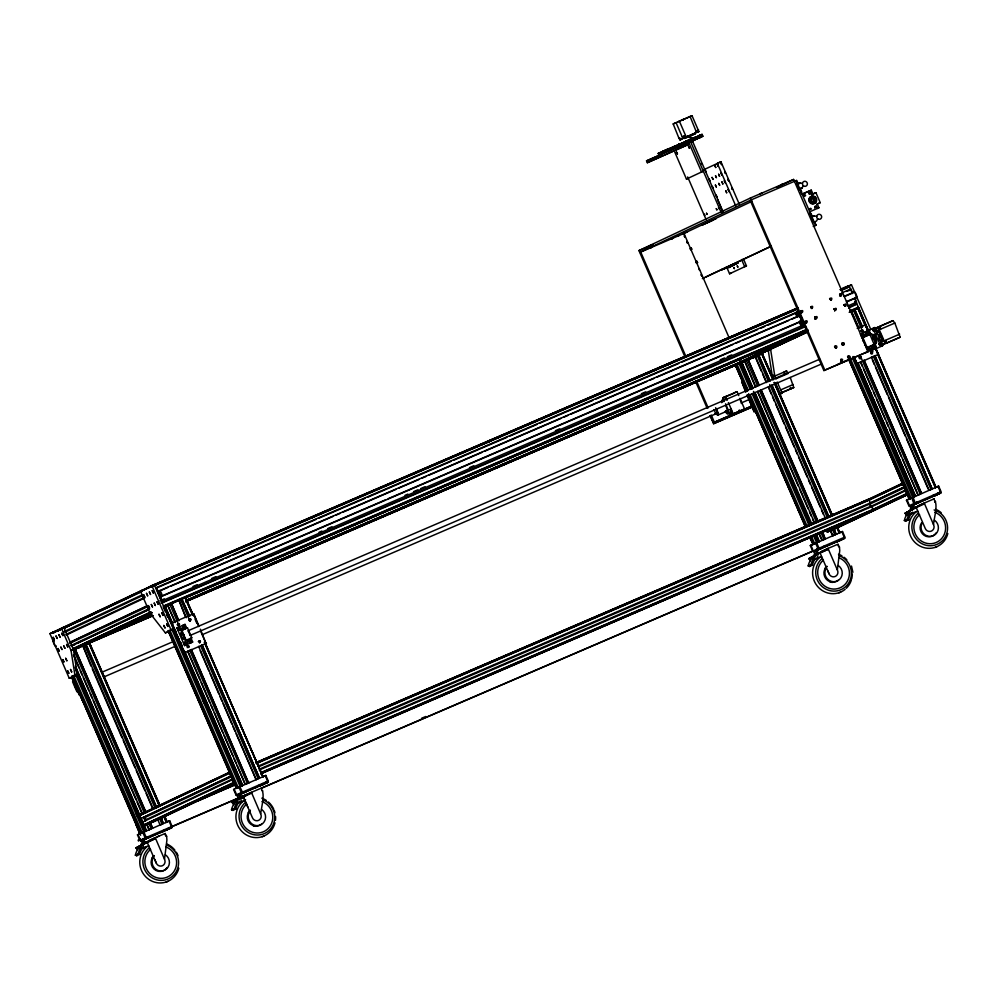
<?xml version="1.0" encoding="UTF-8"?>
<svg xmlns="http://www.w3.org/2000/svg" width="999" height="999" viewBox="0 0 999 999"><rect width="100%" height="100%" fill="white"/><g stroke="black" fill="none" stroke-linecap="round" stroke-linejoin="round"><path stroke-width="1.5" d="M161.463 601.036L160.464 594.967L156.131 587.649L161.463 601.036L803.621 324.925M799.05 312.587L804.32 325.012L801.398 325.936L799.425 322.24L799.899 322.927A5.532 1.436 66.7 0 0 801.735 322.053A5.532 1.436 66.7 0 0 798.638 314.885A5.532 1.436 66.7 0 0 796.79 315.746L797.564 316.895A5.12 1.336 66.7 0 1 798.476 314.398A5.12 1.336 66.7 0 1 801.685 320.604M54.196 631.755L54.458 632.542M153.234 585.052L154.196 585.726M199.076 800.374L198.888 799.712M848.126 286.276L848.538 287.213M867.419 500.886L867.02 499.95L866.308 500.986M871.852 511.113L871.652 510.464M142.857 813.735L139.573 814.585L139.061 815.933L229.52 773.263L230.032 771.915M148.801 587.974L149.388 586.888M662.075 367.17L662.674 366.208L645.978 374.088M744.767 360.714L755.781 387.038M755.569 356.069L808.241 331.606M161.938 602.984L805.581 326.598M856.83 304.208L848.563 308.117M761.65 353.983L762.424 353.284L186.463 601.098M843.606 288.399L843.668 289.223M869.692 334.066L858.366 307.205L849.774 310.901M871.877 506.605L873.551 510.289L260.614 773.925M231.668 775.724L230.769 776.111L229.52 773.263M233.529 782.529L143.069 825.199L144.018 825.836L234.865 783.091C233.004 783.778 231.044 778.471 233.242 779.345M690.908 249.875L690.234 248.476L690.384 249.325M780.256 393.094L793.768 387.525L790.284 377.522M881.355 345.204L885.239 343.119L878.271 327.46L879.033 328.796M879.12 335.527L878.945 336.026M882.379 344.18L883.041 344.205M885.139 342.732L884.24 341.271L885.189 342.969M884.939 342.969L884.327 341.608M725.049 268.556L721.328 269.842L732.567 265.284M730.644 266.721L730.644 266.721C729.957 268.281 726.76 266.608 728.458 267.67L738.273 262.687L726.073 268.069M731.655 266.159L731.218 265.459L731.655 266.159L735.064 264.198L721.74 269.668M729.357 266.084L728.746 266.346L735.439 263.461M863.423 335.602L863.211 334.578M874.799 329.171L875.811 330.607M878.333 327.884L879.083 328.659M164.51 859.202L166.92 839.947L166.621 836.3L165.397 834.227L165.509 835.863M260.664 813.848C261.526 806.692 265.135 794.18 261.576 789.46M837.337 569.917L839.747 550.674L839.447 547.027L838.261 544.979L838.286 546.066M933.491 524.562C934.165 517.669 938.161 504.507 934.402 500.174M739.934 398.289L744.542 408.941L730.306 415.01M721.815 164.773L720.903 162.762L721.29 164.36M804.232 196.366C803.621 192.083 807.604 197.203 804.17 195.654M762.274 353.671L773.563 379.408L762.212 353.708L186.426 600.811M177.31 624.637C179.52 621.503 179.595 628.096 177.322 624.912M145.367 817.756L145.754 819.192M155.569 584.977L155.594 584.228L58.454 629.994L58.417 630.906M762.15 353.296L761.613 353.858M796.977 316.571L795.466 313.112L798.213 310.926L803.758 324.812M798.213 310.926L795.466 313.112M797.389 312.2L797.489 311.276M183.691 626.823C183.479 631.643 181.106 624.013 184.291 628.146M82.318 645.791C81.244 646.977 86.389 644.143 82.168 646.066M85.102 643.781L86.176 644.367L156.206 806.193M166.246 579.87L150.362 586.987M140.822 845.241L141.758 842.756L144.63 841.395L146.016 841.982L144.093 842.881M142.595 845.703A15.822 15.272 64.7 0 1 143.219 845.129L144.63 841.395M241.234 799.1L242.17 796.615L240.784 796.041L237.912 797.389L236.513 801.123A15.822 15.272 64.7 0 0 231.518 809.839L232.904 810.414L235.776 809.053A15.996 15.447 64.7 0 1 239.56 801.523M239.385 799.774L240.784 796.041M705.781 223.376L701.985 225.15L712.699 220.354M706.618 222.977L709.927 221.591M798.626 188.736L798.039 185.402M812.899 221.716L813.298 220.667L811.275 217.957M815.671 558.241A15.996 15.447 64.7 0 0 812.437 565.134L809.565 566.495L808.191 565.921A15.822 15.272 64.7 0 1 813.174 557.205L814.585 553.471L817.457 552.122L818.843 552.697L817.906 555.182M816.046 555.856L817.457 552.122M914.997 507.342L913.61 506.755L910.738 508.116L909.34 511.85A15.822 15.272 64.7 0 0 904.345 520.554L905.731 521.128L908.603 519.78A15.996 15.447 64.7 0 1 912.387 512.25M912.212 510.489L913.61 506.755M849.162 358.142C851.672 357.979 849.15 354.358 848.151 356.68C848.488 359.89 850.474 355.906 847.714 356.493M863.323 334.328L863.223 335.577L864.659 335.864M870.653 348.663L869.667 348.951L869.617 347.902M198.302 641.52L200.025 641.246L199.675 642.844M839.872 363.336L836.962 364.885M799.425 322.352L800.624 324.413M187.312 642.956L187.275 641.67M809.24 194.368C809.365 189.535 812.349 195.904 808.628 192.969M833.641 309.403L835.226 309.19L834.652 310.714M845.316 306.231L845.191 304.658L843.656 304.745M850.773 289.997L846.428 291.396M835.938 348.226L835.888 346.653L834.565 346.491M799.3 188.998L802.11 187.675L803.446 185.826M817.719 218.806L816.533 221.029L814.635 221.84L816.046 225.1L813.236 226.423M795.504 313.286L798.326 311.438M322.964 512.287L322.802 512.924M668.93 363.524L668.768 364.16M853.096 518.831L826.648 531.306L827.984 531.868L830.768 529.92M830.881 300.299L830.893 298.726L829.582 298.501M52.547 632.529L61.089 629.195M193.506 789.547L203.172 785.376M200.724 799.6L200.662 798.775M686.8 241.483L687.811 243.269M811.725 217.707L810.926 215.659L811.275 217.307M880.294 327.684C881.518 331.843 879.545 324.613 879.357 327.322M879.595 327.16L880.269 328.596L879.62 327.56M882.966 344.717L900.136 337.212L894.842 323.052L880.881 329.046M886.525 343.044L885.701 340.172L899.649 334.166M873.313 337.075L874.325 337.987M141.134 818.705L140.31 818.78L230.769 776.111M863.161 334.765L863.498 334.128M875.736 330.981L875.449 329.583M830.656 300.249L830.781 298.913L829.682 298.614M843.68 304.92L844.979 304.745L845.029 306.256M848.675 358.129L848.788 357.018L847.689 356.868M833.69 309.078L835.414 309.078L834.727 310.864M870.591 352.26C873.064 349.725 873.426 355.457 870.953 353.059C871.39 349.575 873.663 355.407 870.604 353.521M804.645 321.528L806.368 321.628L806.131 323.177M840.671 296.141L841.071 294.867L839.672 294.168M841.695 343.531L843.231 343.456L843.131 345.204M870.791 349.151L869.167 348.963L869.717 347.415M65.185 626.86L65.385 627.809M744.555 361.188L755.494 387.2M144.018 825.836L147.165 824.562L146.915 823.651M830.681 530.706L908.004 494.38M731.768 188.037L732.654 189.261M863.273 334.64C865.521 333.978 863.448 337.662 862.187 336.026C860.676 333.241 865.646 334.977 863.361 335.701M864.622 335.427L863.536 334.865L864.672 334.49M87.525 643.856L150.175 613.848M809.627 210.339C809.802 205.682 813.198 210.777 809.777 208.828M814.734 208.142C815.059 203.346 818.268 208.866 814.684 206.531M489.473 440.671L488.961 442.02M804.757 321.553L806.068 321.728L805.731 323.189M814.684 317.282L816.195 317.907L814.734 318.793M834.602 346.84L835.701 346.978L835.414 348.201M150.087 822.751L153.371 821.915L153.871 820.554M833.753 528.995L836.95 528.009L837.537 526.923M814.747 317.095C816.92 315.821 816.92 320.217 814.759 318.856M137.487 850.012L136.064 847.901L143.806 843.68M149.163 840.758L145.155 842.944L149.026 840.833M136.064 847.901L155.207 837.711L165.372 833.391M233.654 804.657L232.23 802.547L238.674 799.025M251.611 793.169L241.396 797.702L246.666 794.667M232.23 802.547L251.373 792.344L261.526 788.036M810.314 560.739L808.89 558.628L814.06 555.806M819.317 552.934L823.326 550.749M820.004 552.809L829.133 573.963A4.708 4.545 64.8 0 0 835.214 576.473A4.708 4.545 64.8 0 0 837.524 570.354L828.034 548.426L809.003 558.716L814.16 555.919M914.447 512.749L906.443 515.397L905.057 513.261L910.214 510.452M918.143 506.118L914.135 508.304L918.006 506.206M905.057 513.261L924.2 503.071L934.352 498.751L933.291 499.25M241.296 797.589L246.478 794.779M819.267 552.971L823.139 550.849M205.095 643.568L262.937 776.71L204.246 642.245M143.918 843.805L136.176 847.989L155.457 838.523L146.616 842.469M238.786 799.15L232.33 802.634L243.369 796.902L241.171 797.926M820.067 552.959L808.89 558.628M910.314 510.564L905.156 513.349L916.233 507.604M187.263 645.941L188.848 646.99L187.213 647.577M681.643 120.267L682.379 119.967M689.772 116.708L692.045 115.734L698.289 130.17L696.965 130.719M679.083 138.561L679.869 138.237L679.083 138.561L673.189 123.963L676.048 122.615L682.292 137.05L685.614 135.589L679.37 121.154L690.109 116.533L696.016 131.144L698.289 130.17M682.292 137.05L685.614 135.589M685.264 135.764L684.327 136.151M695.966 131.156L698.638 130.007M681.031 139.385C678.396 140.547 683.803 138.199 681.206 139.323M685.064 137.512L679.695 139.972L680.806 139.51M684.278 138.486L684.839 138.287M688.773 136.551L689.435 136.264M694.904 133.429L691.358 134.977M699.25 131.418L696.915 132.293M695.716 137.263L696.565 136.888L685.701 141.421M163.861 816.483C166.508 824.537 168.769 823.613 164.56 816.195M260.165 785.651L243.856 792.644M809.877 537.262L812.974 544.43L817.744 542.195L817.132 542.482M837.387 526.91L839.497 532.792M877.684 354.395L935.326 487.574L936.026 487.275L874.6 345.529M148.439 837.736L164.298 830.906M149.251 840.359L155.257 837.686L164.66 859.652A4.708 4.545 64.8 0 1 162.387 865.746A4.708 4.545 64.8 0 1 156.344 863.223L154.957 860.014L156.344 863.223M245.679 794.867L251.411 792.332L260.814 814.285A4.708 4.545 64.8 0 1 258.554 820.391A4.708 4.545 64.8 0 1 252.497 817.856L243.294 796.752L241.109 797.789M821.265 548.463L836.837 541.733M822.077 551.086L828.034 548.426M838.198 544.118L828.021 548.439M918.231 505.719L924.237 503.046L933.678 524.987A4.708 4.545 64.8 0 1 931.38 531.106A4.708 4.545 64.8 0 1 925.324 528.583L916.17 507.455M78.971 647.639L80.395 647.015M683.566 138.162L684.565 137.725M685.264 137.425L694.068 133.666M694.767 137.55L696.803 136.676L695.791 137.1M698.688 135.714L699.999 135.277M671.116 238.961L673.164 238.074M267.907 781.168L267.245 781.443M698.963 135.589L699.275 135.577M679.37 121.154L677.359 122.053M692.045 115.734L673.189 123.963M662.474 153.634L659.003 155.282L658.191 153.421L702.072 134.353L702.884 136.226L698.239 138.411L697.439 136.551L702.072 134.353M674.35 151.111L686.45 179.058L703.321 171.179L701.523 171.953L689.422 143.993L647.34 162.725L646.528 160.864L692.22 140.584L684.939 143.943M647.34 162.725L689.422 143.993M703.458 169.88L720.928 161.776L739.372 204.383M684.939 356.868L638.948 250.587L750.361 198.039L793.618 179.445L868.081 351.511L865.534 352.784M776.698 187.425L793.618 179.445M639.747 252.46L751.173 199.9L796.69 180.369L798.101 183.629L799.999 182.817L802.434 183.479A2.56 2.473 64.7 0 0 805.918 186.151A2.56 2.473 64.7 0 0 806.355 181.781A2.56 2.473 64.7 0 0 802.434 183.479M683.004 233.866L752.122 201.261M797.202 184.141L799.999 182.817M797.352 184.49L800.162 183.179M799.462 189.36L802.11 187.675M818.73 203.371L820.241 202.66L815.921 192.682L812.936 193.968L811.288 190.16L801.885 194.256M815.921 192.682L812.424 194.256M817.257 203.946L818.905 207.767L817.407 208.466L816.295 205.931M811.475 217.12L814.272 215.796L816.707 216.458A2.56 2.473 64.7 0 0 820.191 219.143A2.56 2.473 64.7 0 0 820.629 214.773A2.56 2.473 64.7 0 0 816.707 216.458M771.203 246.191L702.359 278.584L704.158 277.809M771.216 246.241L705.356 277.247M727.934 267.445L737.2 263.199M726.485 266.658L729.57 273.776L746.453 265.896L743.368 258.778M71.603 677.247L69.256 678.259L49.95 633.653L154.208 584.577L173.514 629.183L165.422 632.891L150.05 613.299L140.397 590.983L142.745 589.972M58.392 630.119L148.851 587.449M59.728 629.857L147.402 588.361M63.911 628.021L141.846 591.258M152.71 586.188L169.53 578.309L170.354 578.708M63.986 628.284L141.92 591.52M157.143 584.228L161.314 582.255M164.098 580.943L169.93 578.384M164.485 581.068L170.155 578.521M63.799 631.73L142.67 594.605M64.972 632.18L142.907 595.416M301.398 522.202L319.905 513.998M310.439 518.194L326.186 511.063M310.577 518.294L326.311 511.088M322.265 513.099L326.561 511.188M65.959 634.452L143.893 597.689M66.321 635.014L144.718 598.001M471.153 449.338L492.17 439.51L492.794 439.985M477.859 446.353L494.343 438.636M480.344 445.354L499.537 437.038M485.164 443.331L493.518 439.398M70.03 642.257L147.964 605.494M70.255 642.307L147.515 605.781M69.818 643.356L147.752 606.605M70.804 645.629L148.726 608.866M649.737 372.44L665.746 365.122M652.235 371.391L672.015 362.275M663.798 366.233L672.277 362.312M71.628 645.941L149.563 609.178M664.06 366.296L672.402 362.362M72.552 645.541L75.337 644.23M78.122 642.919L147.702 610.089M667.07 365.122L669.854 363.811M72.84 648.726L150.762 611.975M72.977 648.963L150.911 612.2M73.064 649.063L150.999 612.3M71.778 649.812L149.825 613.124M72.003 649.949L151.586 612.599M72.777 649.949L151.848 612.599M74.088 649.437L152.023 612.687M78.047 648.051L79.445 647.414M151.698 613.286L82.018 646.341M179.283 600.549L181.156 599.562M85.589 644.717L85.04 645.017L151.311 613.648M184.99 597.902L185.739 597.552L185.027 597.839L192.47 615.034M841.458 289.41L851.46 284.79L870.766 329.395L868.406 330.407L854.482 298.239M842.544 288.998L851.46 284.79M850.536 289.111L853.059 292.844L845.891 295.929M855.231 297.877L856.243 302.322M800.923 325.699L804.32 325.012M171.553 623.164L184.39 652.797L171.553 623.164L193.656 613.648L199.151 626.361M193.656 613.648L198.676 626.585M743.481 357.03L739.31 359.003L740.646 362.025L741.857 362.35M69.256 678.259L77.335 674.55L73.414 649.537L63.761 627.235L61.414 628.246L71.054 650.549L74.987 675.561L77.335 674.55M740.509 361.788L807.317 330.282M79.333 695.204L77.685 691.395L76.898 691.758L72.577 681.78L73.364 681.418L71.716 677.597L74.163 676.448M192.657 641.995L184.528 645.591L176.91 627.984L179.358 626.823L181.019 630.644L187.475 627.822L191.796 637.799L191.009 638.174L192.657 641.995L190.21 643.144L189.036 640.434M740.646 362.025L807.454 330.519M186.688 628.196L185.04 624.387L182.58 625.536L183.754 628.246M740.746 362.125L807.642 330.706M740.958 362.287L807.879 330.844M741.208 362.4L808.266 330.919M736.787 364.822L735.514 365.422L745.878 388.136M736.925 364.772L739.66 363.474M739.997 363.336L741.932 362.425L753.084 388.199M741.595 362.425L807.254 331.506M807.954 331.431L748.114 359.665L747.489 359.19M754.957 356.993L752.609 358.029M757.242 355.906L758.416 355.444L757.729 355.831M807.941 331.868L758.416 354.832M857.679 308.679L858.553 308.266L849.974 311.513M181.019 630.644L187.475 627.822M184.528 645.591L186.988 644.43L185.327 640.621L186.126 640.247L181.806 630.269M865.321 324.887L870.079 334.54M734.115 393.007L737.05 391.633L738.785 395.629M82.605 700.823L71.741 677.047M867.457 330.981L860.364 334.028L862.012 337.837L869.105 334.79L867.457 330.981L864.997 332.13L866.17 334.84M867.819 330.781L874.837 327.547L882.654 345.629L875.636 348.863M200.374 629.183L206.006 643.518L200.512 630.819M874.45 328.758L878.109 327.085L879.195 329.458L878.683 329.083M879.37 326.498L892.969 320.667L894.842 323.052M892.969 320.667L876.16 328.009L876.747 329.37M787.712 373.239L786.613 370.979L783.753 372.315L784.34 373.676M862.012 337.837L871.515 333.728L875.836 343.706L873.276 344.905M868.955 334.927L871.515 333.728M867.981 351.636L866.333 347.814L867.12 347.44L862.799 337.462M751.885 405.981L713.411 422.664L710.314 415.522M750.212 200.349L823.875 370.567L868.081 351.511M848.163 360.065L851.098 358.691L841.245 362.749M710.077 415.646L713.573 423.713L752.284 406.905M873.413 344.767L875.074 348.589L872.626 349.737L870.866 345.679M779.432 394.393L782.042 393.156L777.222 382.03M779.744 393.668L793.768 387.525M853.483 356.743L856.543 363.811L853.958 356.518M874.362 344.418L878.158 354.52L874.487 346.054M139.161 814.909L229.945 772.065M138.998 815.271L229.545 772.352M138.973 815.396L229.895 772.614M138.986 815.671L229.433 772.864M229.558 776.772L143.282 817.469L145.554 820.966M144.231 817.856L231.905 776.51M135.964 824.5L139.922 834.315M145.205 820.129L232.879 778.783M232.317 779.744L141.858 822.414L142.782 822.015M143.207 825.436L233.666 782.766M143.294 825.536L233.853 782.954M143.519 825.698L233.966 783.029M143.631 825.761L234.353 783.166M147.103 824.6L234.565 783.391M153.371 821.915L234.303 783.703M138.686 835.988L140.497 840.171L139.872 840.434L137.462 834.852L169.68 820.778L172.103 826.36L171.466 826.623L169.056 821.041M236.663 794.817L236.039 795.079L233.616 789.497L265.846 775.424L268.256 781.006L265.622 782.242M140.996 833.303L140.147 833.703L142.32 832.704M144.268 831.742L137.462 834.852M144.505 831.643L146.578 830.706L141.608 819.255M238.286 787.449L236.276 788.361L168.144 630.819M241.333 786.001L236.526 788.211L168.232 630.781M185.102 652.172L242.732 785.351L240.16 786.538L171.728 629.12M165.722 822.652L169.68 820.778M263.199 776.673L265.846 775.424M140.522 839.035L138.124 840.159L138.536 841.096M139.872 840.434L146.229 837.474L75.562 674.475M236.039 795.079L242.382 792.12L239.847 786.638M164.273 829.907L164.91 829.645M168.719 827.846L168.481 827.946M870.279 502.909L868.955 499.363L868.056 500.024M849.587 508.204L902.472 483.266M858.641 504.208L903.171 483.204M858.928 504.283L903.271 483.429M865.696 501.286L903.271 483.566M868.568 500.374L903.358 483.966M147.14 842.107L154.92 860.027M143.219 845.129L140.347 846.478A15.822 15.272 64.7 0 0 135.365 855.194L136.738 855.768L139.61 854.42A15.996 15.447 64.7 0 1 143.394 846.89M869.317 503.459L904.57 486.75M870.004 503.221L904.794 486.813M904.345 487.862L869.555 504.27L870.429 505.993M145.429 847.402L141.433 848.713M148.751 845.828L140.784 848.463L139.435 846.315M244.917 800.474L236.938 803.109L235.589 800.961M870.541 506.543L905.331 490.134M870.903 507.105L906.155 490.434M135.365 855.194L138.237 853.845A15.822 15.272 64.7 0 1 140.934 847.614M231.518 809.839L234.39 808.478A15.822 15.272 64.7 0 1 237.612 801.585M872.364 509.727L907.367 493.231M826.785 531.53L864.36 513.811M871.328 510.526L907.504 493.469M826.885 531.643L907.691 493.656M907.804 493.731L827.097 531.805L908.191 493.856M827.609 531.943L907.317 494.443M836.95 528.009L906.755 495.054M813.323 550.899L812.699 551.148L810.289 545.579L842.507 531.505L844.917 537.075L817.657 548.813M909.49 505.531L908.865 505.794L906.443 500.224L911.725 497.727L913.76 503.484M816.295 534.278L819.405 541.433L817.507 542.282L814.385 535.177M908.865 505.794L941.083 491.72L938.673 486.151L909.14 499.075L909.977 498.663M913.96 496.803L909.415 498.913L848.75 358.579M852.934 356.581L913.648 496.978L915.559 496.078L857.929 362.887M842.507 531.505L839.123 532.991L836.687 527.21M935.289 487.637L938.673 486.151M812.699 551.148L819.055 548.189L813.461 535.576M937.699 493.206L938.049 493.056M818.843 552.697L815.971 554.058L814.585 553.471M813.174 557.205L815.097 556.306M813.611 559.178L812.262 557.03L813.611 559.178L821.578 556.555M908.453 511.8L909.802 513.811L908.416 511.675M917.744 511.188L909.764 513.823M808.191 565.921L811.063 564.56A15.822 15.272 64.7 0 1 814.272 557.667M904.345 520.554L907.217 519.205A15.822 15.272 64.7 0 1 909.914 512.974M827.746 570.754L829.17 573.938M238.998 793.768L238.374 794.03L239.498 793.568M810.127 537.162C809.377 540.022 815.571 544.43 812.974 544.43M143.681 832.005L144.443 831.68M852.609 358.454L912.724 497.377L913.66 496.928M649.75 245.929L650.699 245.517M240.896 792.781L268.256 781.006M144.73 838.136L238.249 798.064M694.867 133.329L690.933 135.115M695.691 133.092L694.193 133.754M172.702 623.526L165.26 606.343L163.374 607.192L165.235 611.488M74.288 648.9L75.125 649.125L145.155 810.951M854.819 309.877L862.599 326.91M758.666 355.232L769.904 380.981M248.476 782.891L191.358 649.475M152.422 828.208L150.35 822.289M163.299 823.526L161.164 817.644M245.404 792.02L244.455 792.357M932.104 488.961L874.987 355.557M820.903 532.33L824 539.497L822.364 540.159M835.951 534.328L833.99 528.371M918.231 502.747L917.157 503.246L933.278 496.278M88.424 643.443L89.585 642.906L160.227 806.168L89.386 642.981M681.88 143.207L682.916 142.757M692.794 141.571L691.808 141.995M935.526 487.549L874.824 347.128M837 541.795L837.886 541.396M694.755 133.379L694.005 133.691M179.42 600.299L180.657 599.912M755.531 356.581L752.322 357.967M745.754 360.839L750.187 359.028M259.453 778.159L202.16 644.83M161.95 831.98L163.224 831.405M84.116 645.441L84.903 645.104M817.045 549.25L817.632 549L816.77 549.388M683.079 119.655L683.691 119.38L682.317 119.967L683.728 119.368L683.079 119.643M685.714 137.837L689.385 136.276M682.18 143.069L681.505 143.369L683.528 142.495M753.458 357.654L754.844 357.068M934.564 495.829L941.158 492.807L909.577 506.58L918.643 502.684M760.838 193.544L760.214 193.831L761.375 193.319M761.625 193.232L762.249 192.944L761.375 193.344M180.007 600.237L179.658 600.387M178.958 600.611L181.731 599.4L179.745 600.199M77.16 648.251L73.714 649.762L144.356 813.024M81.643 646.465L88.449 643.406M858.129 327.173L851.348 311.376L855.806 309.465M745.604 360.926L749.987 358.966M754.47 357.192L758.616 355.182M256.194 779.57L198.601 646.365M241.296 786.026L172.677 628.671M249.638 782.404L247.34 783.416L189.698 650.224M160.04 824.937L157.592 819.18M871.428 357.08L929.058 490.272L930.768 489.585M259.89 784.652L259.253 784.939M261.9 783.965L262.974 783.491M832.866 535.651L833.591 535.377M830.419 529.895L832.654 535.739L837.112 533.841M914.135 503.309L915.209 502.834L912.999 497.227M816.845 549.338L817.994 548.663L815.571 543.094M682.367 119.942L681.718 120.242M691.133 135.589L695.267 133.741L692.457 134.915M685.838 141.346L685.089 141.683L686.55 141.046M678.983 144.318L679.745 143.981L678.983 144.293M692.844 140.672L695.878 139.323L691.758 141.059M651.348 247.465L650.611 247.777L651.66 247.327M766.595 382.392L755.431 356.618L758.416 355.444M238.773 794.967L237.949 795.329L239.373 794.704M240.509 794.242L241.371 793.855L239.897 794.505M243.319 792.844L236.751 795.866L245.816 791.97M264.56 783.716L263.699 784.09L265.16 783.453M260.327 785.701L261.214 785.314M261.738 785.114L268.331 782.08L241.845 793.468L242.732 793.119M266.296 782.991L267.158 782.604L265.684 783.253M254.508 788.199L256.456 787.349M147.165 838.198L140.597 841.22L149.151 837.349L147.69 837.999M144.343 839.597L145.205 839.21L143.744 839.859M165.584 830.469L172.178 827.434L145.679 838.823L146.566 838.486M911.6 505.681L910.776 506.056L912.199 505.419M913.336 504.957L914.197 504.582L912.724 505.219M915.546 503.821L914.722 504.195L916.145 503.558M917.282 503.096L918.143 502.709L916.682 503.359M937.387 494.43L936.562 494.805L937.986 494.168M939.122 493.706L939.984 493.319L938.511 493.968M824.387 545.953L824.075 546.103M819.992 548.913L813.423 551.935L821.977 548.076L820.516 548.713M815.434 551.048L814.622 551.411L816.046 550.786M838.411 541.196L845.004 538.161L818.506 549.55L819.392 549.2M691.071 139.71L690.109 137.5L690.796 137.213L723.039 211.788M75.15 649.1L146.016 812.262M851.41 311.351L859.028 328.446M758.79 355.169L770.154 380.856M245.242 784.277L187.8 651.011M237.337 787.849L236.526 788.211M245.304 784.29L246.928 783.603M159.89 824.999L160.764 824.65M906.443 500.224L910.164 498.576M910.364 498.501L911.175 498.139L850.062 357.929M821.977 540.372L823.251 539.822M814.11 543.906L814.672 543.631L811.538 536.475M143.357 838.885L144.018 838.623M650.961 245.392L649.8 245.916M677.659 236.151L678.833 235.639L677.397 236.263M167.72 605.294L175.399 622.365M256.918 779.295L256.056 779.632L236.164 733.84M691.108 135.489L685.726 137.912M781.717 184.59C778.92 185.777 784.715 183.304 781.88 184.503M672.215 238.474L673.151 238.074M935.451 495.467L936.163 495.154L933.441 496.316M143.344 838.923L143.943 838.661L142.807 839.135M169.006 828.808C164.46 830.806 174.088 826.61 169.53 828.608M143.219 840.059L141.796 840.696L142.62 840.346M241.458 797.851L245.617 796.066M841.832 539.535C837.287 541.52 846.915 537.325 842.357 539.323M915.608 507.829L924.437 503.883M816.57 550.574L818.031 549.937L817.17 550.299M157.293 836.8L159.365 835.913M819.442 553.184L828.283 549.25L820.029 552.971M698.126 131.893L698.825 131.481M688.036 136.376L685.526 137.45M684.914 137.562L698.438 131.643M686.013 137.275L688.686 136.126M690.109 137.5L690.796 137.213M699.525 135.34L700.349 135.002L699.7 135.265M658.191 153.421L697.439 136.551M702.884 136.226L663.636 153.097L662.837 151.224M646.528 160.864L658.878 155.544M720.928 161.776L717.332 163.324L735.764 205.931M686.45 179.058L688.249 178.284M638.948 250.587L652.909 244.593M710.014 221.378L716.096 218.756M684.802 233.092L640.709 252.01L685.888 356.418M686.001 232.53L687.412 231.918M802.259 188.037L800.361 188.861L801.772 192.108L800.349 192.72M802.072 194.118L811.288 190.16M816.745 204.233L820.241 202.66M809.502 211.875L818.905 207.767M809.552 213.973L810.963 213.361L812.374 216.621L814.272 215.796M813.773 226.036L815.571 225.262L796.215 180.532M814.622 225.712L816.046 225.1M735.876 264.161L737.861 262.862M746.453 265.896L744.655 266.671L741.57 259.553M729.57 273.776L731.368 273.002M797.277 308.104L151.848 585.589L171.154 630.194L173.514 629.183M840.259 289.623C850.436 283.604 854.008 285.989 840.921 290.459M797.989 307.817L148.714 587.162L148.739 587.862M840.334 289.623L849.088 286.051M150.075 586.813L797.702 308.179M840.559 289.81L849.212 286.201M797.764 308.579L150.112 587.012L797.826 308.691M840.683 289.997L849.337 286.401M840.808 290.209L849.4 286.513M797.939 308.941L154.62 585.526L153.958 584.69M73.689 623.301L56.444 631.268M76.424 622.04L82.867 619.293M155.757 587.837L797.901 311.725M841.945 292.807L850.911 288.936M49.95 633.653L74.038 623.289M76.598 622.115L80.956 620.317M52.485 632.792L69.668 625.324M157.268 587.699L223.164 559.365M226.036 558.141L230.332 556.293M233.204 555.057L316.296 519.33M319.168 518.094L365.01 498.389M367.882 497.152L450.986 461.426M453.846 460.189L506.855 437.4M509.727 436.163L536.95 424.463M539.81 423.226L592.819 400.437M595.691 399.2L678.796 363.474M681.655 362.237L757.592 329.595M760.464 328.359L764.759 326.511M767.619 325.287L794.842 313.574M52.535 633.104L56.843 631.256M157.78 591.47L798.126 316.159M843.968 296.441L852.934 292.57M158.279 591.558L168.307 587.25M171.166 586.013L254.258 550.299M257.118 549.063L333.042 516.421M335.914 515.184L340.209 513.336M343.069 512.112L396.079 489.323M398.938 488.086L418.993 479.47M421.865 478.234L426.161 476.386M429.021 475.149L482.03 452.36M484.89 451.136L560.814 418.494M563.686 417.257L567.981 415.409M570.841 414.173L646.765 381.531M649.637 380.307L653.933 378.459M656.793 377.222L732.717 344.58M735.589 343.344L739.884 341.496M742.756 340.272L788.586 320.554M791.458 319.33L797.19 316.87M160.452 596.59L385.364 499.9M388.224 498.663L799.362 321.903M846.64 301.573L853.795 298.489M160.19 597.04L799.487 322.165M846.378 302.023L855.356 298.152M160.002 600.674L164.298 598.826M192.957 586.5L197.253 584.652M211.588 578.496L215.884 576.648M319.043 532.292L321.903 531.056M327.635 528.596L331.93 526.748M405.007 495.329L407.879 494.093M413.598 491.633L417.907 489.785M420.766 488.548L425.062 486.7M469.48 467.607L473.776 465.759M555.444 430.644L559.752 428.796M641.42 393.681L645.716 391.833M720.217 359.802L724.512 357.954M727.384 356.73L731.68 354.882M847.651 306.019L856.63 302.135M160.989 602.934L804.295 326.348M848.713 307.255L855.881 304.171L854.894 301.898M806.78 329.383L163.474 605.981L163.636 607.055L807.192 330.344M163.611 606.356L806.88 329.633M849.912 311.276L858.466 307.467M163.674 606.58L806.955 329.882M163.699 606.78L807.017 330.095M849.999 311.713L858.591 307.917M849.175 312.3L858.603 308.092M178.484 600.699L182.03 599.213M184.89 598.101L808.154 330.007M97.39 638.398L151.836 614.997M186.226 600.212L740.709 361.813M77.435 647.277L90.335 641.733M93.194 640.496L151.935 615.247M186.326 600.461L740.808 362.063M753.708 356.518L756.568 355.282M77.472 647.402L151.985 615.372M186.363 600.586L743.718 360.951M746.578 359.727L750.886 357.879M753.745 356.643L762.337 352.947M73.239 649.475L152.01 615.484M71.054 650.549L152.135 615.796M73.202 649.949L152.722 615.784M185.677 601.623L761.7 353.921L772.851 379.707M75.837 648.888L153.209 615.621M185.677 601.748L739.21 363.673M752.11 358.241L759.277 355.045M857.217 328.359L865.796 324.65M874.837 327.547L873.026 328.321L880.856 346.403L882.654 345.629M165.422 632.891L167.782 631.88M176.91 627.984L185.04 624.387M71.716 677.597L75.974 675.774M737.05 391.633L722.776 397.889L723.925 400.549M734.003 393.244L722.776 397.889L725.711 396.503L727.01 399.513M774.05 376.373L786.613 370.979M187.987 630.794L819.455 359.303M776.96 378.321L781.156 376.523M781.505 376.361L788.124 373.526M875.424 341.958L874.774 337.774L873.076 339.173M873.151 339.448L875.136 338.599M101.523 672.414L173.114 641.633M190.022 635.489L821.49 363.998M185.327 640.621L191.796 637.799M866.333 347.814L875.836 343.706M103.546 677.11L175.15 646.328M202.347 634.64L718.094 412.887M742.307 402.485L749.425 399.425M725.299 411.6L726.036 412.662A7.68 1.998 66.7 0 0 728.596 411.451L728.321 410.189L731.156 408.966L731.43 410.227A7.68 1.998 66.7 0 1 729.732 412.375M717.856 415.084L726.935 411.176M886.175 343.206L900.136 337.212M823.875 370.567L875.074 348.589M780.731 389.872L793.293 384.478M741.32 410.664L714.372 422.215L711.276 415.06M745.067 409.016L752.035 406.019M782.042 393.156L780.244 393.931L775.424 382.804M713.573 423.713L752.647 406.918M856.543 363.811L878.633 354.295M184.39 652.797L206.493 643.294M205.981 784.115L195.28 789.285M256.006 762.574L868.743 499.163M255.781 762.749L868.893 499.288M193.456 789.909L201.91 786.163M256.306 762.774L869.018 499.45M193.481 790.009L197.765 788.161M256.431 762.949L869.142 499.65M256.556 763.174L869.205 499.762M256.668 763.411L869.317 500.012M148.526 810.726L145.742 812.674M257.63 766.32L870.529 502.797M258.641 766.757L869.867 503.958L872.139 507.892M259.628 769.03L870.841 506.231M259.228 770.004L872.127 506.481M210.577 794.217L234.915 783.765M260.677 772.677L873.326 509.278M207.817 795.704L235.015 784.015L197.864 800.236L235.202 784.44M260.776 772.939L873.426 509.527M260.851 773.176L873.476 509.652M260.901 773.388L873.551 509.989M235.327 784.602L198.351 800.723M260.914 773.638L873.563 510.164M198.164 800.661L235.801 784.552M237.587 787.761L238.199 787.462L169.805 630.032M813.323 544.28L810.589 536.925M159.79 825.074L161.988 824.125L159.503 818.393M810.289 545.579L813.723 544.118M933.041 495.379L934.165 494.905M259.827 785.951L263.224 784.477L262.337 784.827M421.503 718.331L425.799 716.483M843.918 537.512L844.605 537.225M241.109 796.827L246.84 794.367M261.151 788.211L813.598 550.699M142.832 839.247L147.115 837.399M171.453 826.947L238.711 798.026M241.583 796.79L245.866 794.942M261.613 788.174L814.06 550.661M839.01 540.909L839.997 540.509L836.488 542.02M160.864 832.504L167.07 829.844L166.184 830.181M262.238 836.737L264.036 835.963M935.064 547.464L936.862 546.69M166.084 882.105L167.882 881.33M838.91 592.819L840.708 592.045M161.089 824.512L161.788 824.225M683.578 136.488L682.642 136.888M919.405 494.468L918.131 495.017L860.626 361.725M150.424 829.108L149.088 829.645L146.791 823.825M185.364 597.702L192.982 614.81M762.025 353.783L773.276 379.52M932.217 488.923L874.737 355.669M262.824 776.71L205.444 643.418M822.339 540.172L818.993 533.116M248.576 782.854L191.109 649.587M940.409 492.02L938.049 486.401M140.372 833.566L142.195 832.779L73.639 675.386M267.67 781.255L265.222 775.686M83.591 645.554L86.413 644.355M817.544 542.27L814.41 535.127M233.616 789.497L234.241 789.235M140.422 833.553L72.228 676.073M185.614 597.602L193.769 616.183M686.725 140.971L695.067 137.45M166.97 821.94L164.373 816.27M85.652 644.592L156.581 807.741M839.859 532.642L837.199 526.985M189.972 620.891C192.795 618.668 186.688 618.468 189.448 620.866M814.26 559.44L818.293 558.104L817.632 556.593M237.6 803.358L241.621 802.022L240.971 800.511M842.394 288.823L843.593 289.148M839.61 294.343L840.921 295.354L839.659 296.116M800.611 310.951L802.122 311.85L800.649 313.012M61.626 628.396L62.25 628.87M190.384 641.37L189.56 640.921M810.689 306.631C813.373 307.317 811.712 310.539 810.689 306.818M840.646 359.553L841.92 360.452L840.796 361.763A1.274 1.236 64.7 0 0 842.132 360.701A1.274 1.236 64.7 0 0 840.758 359.365M800.761 311.089C803.071 311.139 800.636 314.548 800.723 311.875M728.808 181.256L727.996 179.196L728.184 180.357M885.614 340.946L886.263 342.432L885.838 341.97M57.805 630.044L58.454 630.893M874.662 340.197L874.687 338.823M840.733 359.877L841.583 360.826L840.683 361.451M184.378 627.896L183.654 626.535L184.291 627.459M880.581 342.919L881.53 344.205M881.63 344.792L881.48 343.693M859.714 358.778C862.824 358.828 859.128 354.882 859.015 358.029M800.162 321.341L799.949 321.303A4.87 1.274 66.7 0 0 802.16 321.378M796.89 316.496L797.564 316.895M910.738 508.116L912.124 508.691M907.217 519.205L908.603 519.78M811.063 564.56L812.437 565.134M237.912 797.389L239.298 797.976M234.39 808.478L235.776 809.053M138.237 853.845L139.61 854.42M720.853 207.967L720.479 207.355M803.583 325.362L802.846 324.8M701.798 163.948L701.423 163.312M724.774 171.578L725.636 173.239M880.431 329.208L879.607 328.022M191.396 640.958L190.846 639.884M73.451 680.194L72.827 678.583L73.464 679.495M701.785 276.348L701.236 274.413L701.173 275.2M872.764 510.676L872.377 509.952M53.284 632.192L53.671 632.916M799.749 190.459L799.237 188.574L799.138 189.298M181.244 627.984L181.656 628.945M854.644 302.21L855.544 304.22M730.881 410.127L731.106 409.428M796.752 182.742L797.514 184.34M885.601 340.434L886.288 341.521M879.495 337.275L879.982 337.799L879.545 335.776M874.912 337L874.387 336.538L874.375 337.25M698.776 268.606L699.525 270.192M684.864 237.362L684.327 235.539L684.377 236.388M874.774 337.774L872.639 335.102A4.483 1.161 66.7 0 1 874.637 335.976A4.483 1.161 66.7 0 1 876.672 341.77A4.483 1.161 66.7 0 1 874.587 340.946M730.444 412.05L730.793 411.538M813.698 221.741L814.322 223.189M854.757 302.21L855.481 304.146M725.274 173.414L724.774 172.452M687.424 243.257L686.8 241.808M185.352 627.197L185.364 626.223M722.789 401.161L722.789 401.973M876.585 329.021L875.811 328.172L875.911 329.333M725.848 411.089L726.173 412.112L725.524 411.089M184.303 636.226L183.816 634.852L184.216 635.764M854.644 303.409L855.069 304.208L854.582 303.359M811.563 192.195L811.85 193.531L811.076 192.42M875.311 337.55L875.798 338.798M732.067 189.335L731.78 188.549M865.933 326.298L869.605 334.765M774.213 375.087L776.023 379.258M772.414 375.861L773.613 378.633M243.344 796.727L248.039 807.567M810.339 192.133L811.438 194.68M849.1 285.801L852.459 293.569M869.892 334.415L874.137 344.43M858.278 308.379L869.592 334.091M874.4 345.617L935.901 487.325M858.091 308.466L866.245 327.035M867.382 329.945L869.342 334.203M857.854 308.566L865.259 325.811M854.907 309.84L862.349 327.023M871.64 348.514L872.889 351.373M870.716 348.938L871.952 351.81M853.508 310.477L862.799 331.955M870.853 350.574L872.09 353.446M873.338 356.306L930.968 489.485M872.414 360.065L874.237 364.41M875.524 367.22L887.249 394.48M888.536 397.302L905.231 436.014M906.505 438.823L928.158 488.998M864.185 360.202L921.565 493.494L863.935 360.314M860.663 356.655L920.166 494.13M860.376 361.85L862.187 366.183M863.473 369.006L872.115 389.098M873.388 391.92L875.211 396.266M876.485 399.076L885.126 419.18M886.4 421.99L888.223 426.336M889.497 429.158L901.235 456.418M902.522 459.228L917.969 495.079M857.679 362.999L915.309 496.178M857.554 363.049L915.184 496.241M857.429 363.099L914.947 496.341M857.192 363.199L914.722 496.441M855.144 358.991L914.547 496.515M854.27 357.679L914.385 496.59M874.287 415.522L875.524 418.394M887.299 445.604L888.548 448.464M903.421 482.829L904.657 485.701M849.075 358.441L909.814 498.788M848.501 358.691L909.39 498.963M848.401 358.716L909.177 499.05M907.067 499.962L908.878 504.145M750.361 198.039L824.824 370.117M795.691 313.012L797.252 316.608M690.421 141.359L721.228 212.562M790.321 387.512L790.908 388.873M841.882 531.768L844.292 537.337M687.674 176.948L706.156 219.668M775.411 383.703L832.442 515.459L775.224 383.778M832.155 515.571L774.425 382.417L831.955 515.646M761.925 353.821L773.076 379.608M774.088 382.567L831.73 515.746M772.015 385.152L829.033 516.908M771.765 385.277L828.783 517.032M833.74 528.483L836.213 534.215M757.342 355.831L768.493 381.618M769.742 384.478L827.372 517.657M832.329 529.12L834.814 534.852M768.456 386.688L825.461 518.444M755.806 358.166L761.35 371.104M762.624 373.913L766.308 382.555M768.83 388.236L771.265 394.018M772.539 396.828L774.362 401.173M775.636 403.996L784.277 424.088M785.551 426.898L794.193 447.003M795.479 449.812L797.289 454.158M798.576 456.98L807.204 477.072M808.491 479.895L810.301 484.24M811.588 487.05L820.266 507.105M821.503 509.965L823.326 514.31M830.793 531.443L831.992 534.365M661.6 153.746L662.412 155.607M759.352 385.502L748.189 359.727L758.478 384.19M761.201 389.797L818.218 521.553M822.564 531.58L825.174 538.961L822.314 531.693M760.963 389.922L817.981 521.678M746.54 360.477L757.692 386.263M759.552 390.559L816.57 522.315M757.642 391.333L814.66 523.089M758.016 392.882L775.324 433.029M776.61 435.851L785.251 455.944M786.525 458.766L788.348 463.099M789.622 465.921L798.263 486.014M799.537 488.836L808.179 508.928M809.452 511.75L811.275 516.096M812.549 518.906L814.372 523.251M818.755 533.229L821.19 539.01M754.944 392.495L811.962 524.25M741.683 362.525L752.709 388.361M754.695 392.607L811.238 524.562M816.058 534.378L819.03 541.595M741.433 362.637L752.597 388.411M818.905 541.645L815.808 534.49L818.668 541.745M741.32 362.687L752.359 388.511M741.108 362.787L752.16 388.599M753.496 391.421L811.038 524.65M815.471 534.627L818.481 541.833M740.921 362.862L752.01 388.673M753.945 392.932L810.888 524.712M815.296 534.715L818.318 541.908M740.759 362.937L751.922 388.711M753.77 393.007L810.788 524.762M815.134 534.79L818.231 541.945M683.965 233.416L729.145 337.824M740.047 363.274L751.198 389.048M810.077 525.099L753.059 393.344L809.427 523.713M740.646 364.747L751.173 389.098M775.424 446.64L776.66 449.5M739.098 363.723L750.249 389.498M752.11 393.793L809.128 525.549M737.175 364.623L748.301 390.459M750.187 394.705L807.204 526.461M746.528 387.849L747.764 390.709M736.226 365.072L747.377 390.846M748.626 393.718L806.255 526.898M748.975 395.304L758.89 418.219M760.127 421.079L768.805 441.133M770.042 443.993L771.902 448.289M773.139 451.161L781.817 471.203M783.054 474.063L794.829 501.273M796.066 504.145L805.981 527.06L748.775 395.392M810.326 537.075L813.423 544.243M735.764 365.309L747.015 391.046M746.827 391.121L735.514 365.409L746.665 391.196M748.563 395.479L805.706 527.172M809.914 537.25L813.136 544.355M748.526 395.492L805.544 527.247M745.591 390.659L741.932 382.192L745.729 392.307M747.427 394.905L754.27 412.063L746.952 395.129M810.913 545.317L812.724 549.5M728.396 402.597L733.204 413.823M725.561 403.808L728.321 410.189M729.12 412.537L730.269 415.209M716.995 420.979L717.407 421.903M696.415 380.731L708.179 407.917M696.078 382.617L707.217 408.366M195.005 619.043L196.865 623.339M205.294 643.493L263.012 776.635M185.265 597.739L192.795 614.885M189.773 616.183L181.893 599.2L189.523 616.308M201.91 644.942L258.928 776.698M180.682 599.75L189.972 621.241M200.512 645.579L258.142 778.77M186.201 617.719L179.008 600.436L185.302 616.458M200.212 650.774L208.853 670.866M210.127 673.688L218.769 693.781M220.042 696.603L221.865 700.948M223.139 703.758L231.78 723.863M233.054 726.673L234.877 731.018M178.958 620.841L171.528 603.646L178.097 619.517M169.867 604.407L179.171 625.886M168.332 606.73L175.112 622.527M188.162 652.559L199.9 679.819M201.186 682.629L209.815 702.734M211.101 705.544L212.912 709.889M214.198 712.699L222.827 732.804M224.113 735.614L232.742 755.719M234.028 758.528L235.851 762.874M237.125 765.696L245.142 784.352M165.022 606.443L172.452 623.638M174.937 629.358L176.174 632.23M182.367 646.553L180.507 642.245L182.118 646.653M184.852 652.272L242.482 785.464M164.897 606.505L179.021 639.497M183.366 649.512L242.233 785.564M164.648 606.605L175.812 632.379M177.048 635.252L242.12 785.614M164.535 606.655L241.895 785.714M164.335 606.743L241.721 785.788M164.186 606.805L241.558 785.863M166.471 614.348L167.72 617.22M203.097 700.586L204.333 703.446M238.898 787.012L241.308 792.582M168.856 630.481L237.025 788.011M168.481 630.681L173.539 642.082M174.675 644.992L236.139 786.725M234.852 790.634L236.051 793.418M159.952 806.28L89.198 643.056L159.753 806.368M164.186 816.345L166.771 822.027M164.086 816.383L166.571 822.115M88.874 643.206L159.515 806.468M160.914 817.756L163.386 823.488M84.515 645.117L155.17 808.378M153.259 809.153L82.855 645.791L90.996 666.108M92.283 668.918L121.99 737.712M123.264 740.534L135.002 767.781M136.276 770.604L144.917 790.696M146.191 793.518L152.972 809.315M150.112 822.414L152.585 828.134M148.701 823.039L151.174 828.77L148.988 829.719L147.165 825.374M73.664 654.832L142.457 813.798M73.414 654.957L78.958 667.894M80.232 670.704L82.055 675.049M83.329 677.871L88.874 690.796M90.147 693.618L91.97 697.964M93.244 700.774L104.982 728.034M106.256 730.856L135.964 799.637M137.25 802.459L142.17 813.96M75.3 666.021L140.372 816.395M75.674 667.557L146.204 830.868M75.424 667.669L146.079 830.931M75.312 667.719L145.842 831.031M76.336 670.679L145.654 831.118M76.161 670.754L145.492 831.18M76.611 672.265L145.404 831.23M76.511 674.038L144.68 831.568M77.11 675.511L144.668 831.618M136.064 813.248L137.3 816.121M142.745 832.367L145.155 837.949M78.034 687.15L79.271 690.009M91.046 717.22L92.295 720.092M107.168 754.457L108.404 757.317M120.18 784.527L121.416 787.399M72.69 675.836L140.871 833.366M72.427 675.986L73.664 678.858M78.009 688.873L93.494 724.675M94.743 727.547L106.506 754.757M107.755 757.617L119.53 784.827M120.767 787.699L122.627 791.995M123.864 794.854L129.445 807.741M130.682 810.601L132.542 814.909M133.779 817.769L140.597 833.516M140.31 833.641L71.978 676.173L140.622 835.251M727.359 412.637C728.496 414.685 727.172 410.714 727.359 412.624M717.557 199.363L722.826 212.138M879.844 336.838L878.708 334.865L878.808 335.701M879.02 336.263L878.633 335.427M875.624 338.374L875.886 339.173A4.483 1.161 66.7 0 0 876.385 340.172M851.51 566.058L852.896 572.29M872.552 335.314L872.901 337.487M845.142 589.335A20.417 19.718 64.7 0 1 817.194 585.963A20.417 19.718 64.7 0 1 819.729 557.467M838.486 554.245A20.417 19.718 64.7 0 1 841.932 555.856M844.03 557.255A20.417 19.718 64.7 0 1 846.852 559.865M852.272 573.863A20.417 19.718 64.7 0 1 851.672 578.908M851.335 580.107A20.417 19.718 64.7 0 1 846.29 588.299M832.829 582.355A8.929 8.629 64.7 0 1 830.132 582.03M824.912 568.556A8.929 8.629 64.7 0 1 826.697 566.508M839.285 555.719A18.382 17.745 64.7 0 1 849.162 582.192A18.382 17.745 64.7 0 1 822.165 586.6A18.382 17.745 64.7 0 1 822.14 558.516M838.648 557.629A16.334 15.772 64.7 0 1 847.427 581.156A16.334 15.772 64.7 0 1 823.438 585.064A16.334 15.772 64.7 0 1 823.401 560.114M838.173 580.282A8.929 8.629 64.7 0 1 825.948 578.808A8.929 8.629 64.7 0 1 827.06 566.346M838.198 565.484A8.929 8.629 64.7 0 1 840.921 577.797A8.929 8.629 64.7 0 1 828.945 580.244A8.929 8.629 64.7 0 1 826.223 567.932M809.565 566.495A15.996 15.447 64.7 0 1 809.752 565.659M838.673 546.815A3.959 1.086 73.6 0 1 839.447 547.027M178.846 868.181A20.417 19.718 64.7 0 1 149.038 879.545A20.417 19.718 64.7 0 1 146.903 846.74M166.833 843.993A20.417 19.718 64.7 0 1 174.85 850.112M176.323 852.209A20.417 19.718 64.7 0 1 178.034 855.656M152.085 857.829A8.929 8.629 64.7 0 1 153.871 855.793M166.458 845.004A18.382 17.745 64.7 0 1 176.336 871.465A18.382 17.745 64.7 0 1 149.338 875.873A18.382 17.745 64.7 0 1 149.313 847.801M165.822 846.902A16.334 15.772 64.7 0 1 174.6 870.429A16.334 15.772 64.7 0 1 150.612 874.35A16.334 15.772 64.7 0 1 150.574 849.387M167.133 867.519A8.929 8.629 64.7 0 1 154.071 869.118A8.929 8.629 64.7 0 1 154.233 855.619M165.372 854.757A8.929 8.629 64.7 0 1 168.094 867.07A8.929 8.629 64.7 0 1 156.119 869.517A8.929 8.629 64.7 0 1 153.396 857.204M136.738 855.768A15.996 15.447 64.7 0 1 136.925 854.932M166.371 836.076A3.959 1.086 73.6 0 1 166.621 836.3M275 822.826A20.417 19.718 64.7 0 1 243.906 833.253A20.417 19.718 64.7 0 1 245.604 799.612M261.813 798.164A20.417 19.718 64.7 0 1 266.333 800.449M268.356 801.985A20.417 19.718 64.7 0 1 273.689 809.115M274.188 810.289A20.417 19.718 64.7 0 1 274.962 812.724M275.562 816.52A20.417 19.718 64.7 0 1 275.462 820.341M256.169 826.273A8.929 8.629 64.7 0 1 253.459 825.948M248.239 812.474A8.929 8.629 64.7 0 1 250.025 810.426M262.612 799.65A18.382 17.745 64.7 0 1 272.502 826.111A18.382 17.745 64.7 0 1 245.504 830.519A18.382 17.745 64.7 0 1 245.467 802.447M261.988 801.548A16.334 15.772 64.7 0 1 270.766 825.074A16.334 15.772 64.7 0 1 246.765 828.995A16.334 15.772 64.7 0 1 246.741 804.033M261.501 824.2A8.929 8.629 64.7 0 1 249.275 822.726A8.929 8.629 64.7 0 1 250.387 810.264M261.526 809.402A8.929 8.629 64.7 0 1 264.248 821.715A8.929 8.629 64.7 0 1 252.272 824.163A8.929 8.629 64.7 0 1 249.55 811.85M232.904 810.414A15.996 15.447 64.7 0 1 233.092 809.577M262.188 790.634A3.959 1.086 73.6 0 1 262.787 790.946M947.826 533.541A20.417 19.718 64.7 0 1 918.019 544.917A20.417 19.718 64.7 0 1 915.883 512.1M935.826 509.353A20.417 19.718 64.7 0 1 941.183 512.712M934.102 509.927A18.382 17.745 64.7 0 1 945.753 536.001A18.382 17.745 64.7 0 1 918.693 541.545A18.382 17.745 64.7 0 1 918.293 513.161M934.814 512.275A16.334 15.772 64.7 0 1 943.593 535.801A16.334 15.772 64.7 0 1 919.592 539.71A16.334 15.772 64.7 0 1 919.567 514.76M934.352 520.117A8.929 8.629 64.7 0 1 937.074 532.43A8.929 8.629 64.7 0 1 925.099 534.89A8.929 8.629 64.7 0 1 922.377 522.577M936.125 532.892A8.929 8.629 64.7 0 1 924.15 535.339A8.929 8.629 64.7 0 1 921.428 523.026M905.731 521.128A15.996 15.447 64.7 0 1 905.918 520.292M934.614 502.06A3.959 1.086 73.6 0 1 935.613 501.66M810.389 196.853A3.834 3.709 64.7 0 1 812.299 196.591M813.461 201.298A1.536 1.486 64.7 0 1 811.076 200.412A1.536 1.486 64.7 0 1 812.799 198.601A1.536 1.486 64.7 0 1 813.723 201.011M874.924 337.113A4.483 1.161 66.7 0 1 874.337 334.378M872.801 336.838A4.483 1.161 66.7 0 1 872.602 335.914M876.997 331.693A6.094 1.586 66.7 0 1 881.243 335.514A6.094 1.586 66.7 0 1 881.18 341.371M876.535 331.893A6.094 1.586 66.7 0 1 880.793 335.714A6.094 1.586 66.7 0 1 880.731 341.571M880.044 340.821A6.094 1.586 66.7 0 1 878.596 338.486M876.897 334.178A6.094 1.586 66.7 0 1 876.623 332.917M841.682 343.319A1.274 1.236 64.7 0 1 843.443 343.406A1.274 1.236 64.7 0 1 843.406 345.204M834.664 346.253A1.274 1.236 64.7 0 1 836.175 348.201M847.552 356.406A1.274 1.236 64.7 0 1 849.387 358.029M188.299 631.331A3.834 0.999 66.7 0 1 189.822 634.852M185.177 638.423A3.834 0.999 66.7 0 1 184.753 637.949M184.291 637.287A3.834 0.999 66.7 0 1 182.592 632.979M862.599 340.746A2.56 0.662 66.7 0 1 864.235 342.869A2.56 0.662 66.7 0 1 864.61 345.454M819.605 360.065A2.56 0.662 66.7 0 1 819.729 359.178M739.647 410.002A1.274 1.236 64.7 0 1 738.798 410.414M730.881 413.486A1.274 1.236 64.7 0 1 730.369 413.087M732.329 413.087A1.274 1.236 64.7 0 1 731.83 413.486M739.922 399.413A4.483 1.161 66.7 0 1 741.37 403.521M725.711 405.532A4.483 1.161 66.7 0 1 726.598 411.176M715.571 407.717A4.483 1.161 66.7 0 1 718.131 413.936A4.483 1.161 66.7 0 1 716.058 413.461M724.45 400.187A7.68 1.998 66.7 0 1 727.122 400.274M721.728 402.697A7.68 1.998 66.7 0 1 724.275 401.486M715.784 409.115A2.56 0.662 66.7 0 1 717.182 412.175A2.56 0.662 66.7 0 1 716.658 413.149M716.096 409.028A3.521 0.912 66.7 0 1 717.707 413.574A3.521 0.912 66.7 0 1 716.058 412.924M77.335 689.647A3.834 0.999 66.7 0 1 75.187 686.563A3.834 0.999 66.7 0 1 74.388 682.841M713.661 409.59A2.56 0.662 66.7 0 1 715.272 412.699A2.56 0.662 66.7 0 1 714.809 413.948M802.484 321.416A5.12 1.336 66.7 0 1 800.773 322.227M798.139 316.646A5.12 1.336 66.7 0 1 798.538 313.823M799.038 314.148A5.12 1.336 66.7 0 1 799.612 314.785M800.224 315.659A5.12 1.336 66.7 0 1 800.836 316.733M801.398 317.932A5.12 1.336 66.7 0 1 801.885 319.168M797.801 315.821A4.87 1.274 66.7 0 1 799.425 315.047M799.999 315.896A4.87 1.274 66.7 0 1 800.586 316.92M801.585 319.23A4.87 1.274 66.7 0 0 801.123 318.057A4.383 1.136 66.7 0 1 801.735 320.179M799.949 321.029A4.383 1.136 66.7 0 0 801.935 321.091A3.197 0.837 66.7 0 1 801.585 321.278M798.014 316.096A4.383 1.136 66.7 0 1 799.475 315.409M799.999 316.171A4.383 1.136 66.7 0 1 800.524 317.083M799.075 315.984A3.197 0.837 66.7 0 1 799.824 315.634M800.187 316.021A3.197 0.837 66.7 0 1 800.574 316.571M801.31 317.994A3.197 0.837 66.7 0 1 801.61 318.768M802.509 320.841A4.383 1.136 66.7 0 1 801.048 321.541M798.588 315.846A4.383 1.136 66.7 0 1 799.562 314.623M801.922 321.666A5.12 1.336 66.7 0 1 799.6 321.591M159.59 593.056A3.197 0.837 66.7 0 1 160.04 590.871A3.197 0.837 66.7 0 1 162.113 595.679A3.197 0.837 66.7 0 1 160.24 594.58M853.945 292.395A3.197 0.837 66.7 0 1 855.319 292.782A3.197 0.837 66.7 0 1 856.88 296.778A3.197 0.837 66.7 0 1 855.793 297.078M56.144 645.829A3.197 0.837 66.7 0 1 54.271 644.567A3.197 0.837 66.7 0 1 53.397 640.534M53.946 640.746A3.197 0.837 66.7 0 1 54.308 641.146M705.157 170.13L706.081 172.065L705.157 170.13M688.511 146.353L689.422 148.277L688.511 146.353M695.903 261.775L696.565 263.149L695.928 261.701M715.396 185.09L716.32 187.025L715.396 185.09M676.448 152.035L677.434 153.933L676.448 152.035M187.325 646.365C188.911 650.212 190.072 643.381 187.325 646.365M860.876 330.694C862.961 334.69 864.135 327.035 860.876 330.694M861.35 330.469C862.424 333.953 863.573 328.359 861.35 330.469M718.568 207.605L719.155 208.754L718.568 207.605M805.369 321.591C807.08 325.724 808.328 318.381 805.369 321.591M839.934 294.543C841.583 298.689 842.931 291.371 839.934 294.543M844.38 304.807C846.003 308.966 847.389 301.648 844.38 304.807M737.262 265.921L737.849 267.083L737.262 265.921M733.803 267.557L734.39 268.719L733.878 267.482M842.407 343.594C844.018 347.752 845.441 340.447 842.407 343.594M869.505 331.755L870.191 333.154L869.505 331.755M704.245 214.348L704.832 215.522L704.32 214.285M879.02 343.881L879.707 345.279L879.02 343.881M871.478 347.015C874.325 349.912 874.699 344.118 871.478 347.015M875.461 345.517L876.148 346.915L875.461 345.517M712.1 177.422L713.061 179.383L712.1 177.422M835.039 346.715C836.475 350.949 838.198 343.706 835.039 346.715M716.308 208.654L716.882 209.84L716.308 208.654M810.876 306.955C812.187 311.226 814.135 304.058 810.876 306.955M696.89 261.263L697.564 262.687L696.89 261.263M716.096 195.317L717.032 197.29L716.221 195.242M830.032 298.701C831.28 302.997 833.316 295.854 830.032 298.701M189.223 619.355C190.372 623.339 192.295 616.708 189.223 619.355M859.502 357.267C860.651 361.251 862.574 354.62 859.502 357.267M53.184 637.374L54.346 639.81L53.247 637.287M56.044 636.026L57.205 638.461L56.044 636.026M58.916 634.677L60.065 637.112L58.916 634.677M58.004 648.526L59.166 650.961L58.004 648.526M61.776 633.316L62.937 635.764L61.838 633.241M60.877 647.177L62.025 649.612L60.939 647.09M63.736 645.829L64.898 648.264L63.736 645.829M62.837 659.677L63.998 662.112L62.9 659.59M66.608 644.467L67.757 646.915L66.608 644.467M65.697 658.329L66.858 660.764L65.697 658.329M67.657 670.829L68.819 673.264L67.657 670.829M70.529 669.48L71.678 671.915L70.529 669.48M78.621 692.132L79.358 693.693L78.734 692.082M143.631 594.705L144.793 597.152L143.631 594.705M146.491 593.356L147.652 595.804L146.491 593.356M149.363 592.007L150.512 594.455L149.363 592.007M148.451 605.856L149.613 608.304L148.514 605.781M152.223 590.659L153.384 593.094L152.223 590.659M151.324 604.507L152.472 606.955L151.324 604.507M154.183 603.159L155.345 605.606L154.246 603.071M157.043 601.81L158.204 604.245L157.043 601.81M159.003 614.31L160.165 616.758L159.003 614.31M161.875 612.961L163.037 615.396L161.875 612.961M163.836 625.461L164.997 627.909L163.836 625.461M166.696 624.113L167.857 626.548L166.771 624.025M177.934 629.033L178.684 630.594L177.934 629.033M179.296 628.396L180.032 629.957L179.296 628.396M183.779 642.532L184.515 644.093L183.779 642.532M185.14 641.895L185.876 643.456L185.177 641.833M189.448 640.097L190.197 641.658L189.448 640.097M708.978 178.871L709.927 180.856L709.028 178.809M706.518 213.262L707.08 214.46L706.543 213.224M712.287 186.501L713.224 188.499L712.287 186.501M715.509 175.799L716.445 177.785L715.559 175.737M718.805 183.429L719.742 185.414L718.855 183.366M721.041 173.189L721.99 175.175L721.041 173.189M724.337 180.819L725.286 182.805L724.337 180.819M727.559 409.927L728.159 411.201L727.584 409.877M866.021 333.179L867.332 334.553L867.394 333.079L865.658 333.416L866.857 334.79L866.021 333.179M867.382 332.542L868.119 334.103L867.494 332.492M871.865 346.678L872.614 348.239L871.977 346.628M691.183 248.064L691.857 249.475L691.221 248.014M840.783 359.815C841.832 364.16 844.205 357.13 840.783 359.815M714.822 165.509L715.746 167.507L714.822 165.509M198.776 641.296C199.663 645.342 202.023 638.873 198.776 641.296M725.749 190.734L726.673 192.745L725.749 190.734M867.831 348.451C868.68 352.585 871.153 346.041 867.831 348.451M717.245 164.36L718.156 166.371L717.307 164.311M187.974 640.759C188.786 644.892 191.308 638.373 187.974 640.759M841.745 343.993C842.357 347.128 844.28 342.182 841.745 343.993M834.502 308.878C835.351 313.261 838.061 306.368 834.502 308.878M800.986 311.101C801.822 315.484 804.557 308.604 800.986 311.101M177.859 624.15C178.621 628.234 181.169 621.84 177.859 624.15M815.371 317.083C816.133 321.491 818.98 314.648 815.371 317.083M728.171 189.585L729.07 191.621L728.171 189.585M873.051 330.02L873.688 331.468L873.089 329.982M718.643 174.288L719.542 176.323L718.643 174.288M721.952 181.918L722.839 183.953L721.952 181.918M916.707 502.372L917.694 501.96L916.707 502.372M663.436 151.136L665.459 150.262L663.436 151.136M666.945 149.488L668.968 148.614L666.945 149.488M674.225 146.503L676.236 145.629L674.225 146.503M677.722 144.855L678.721 144.43L677.834 144.805M671.291 238.886L673.026 238.137L671.378 238.836M693.256 134.016L695.067 133.379L693.256 134.016M699.512 137.687L700.936 137.075L699.512 137.687M696.028 139.336L697.414 138.736L696.028 139.336M770.691 349.837L768.331 350.849L772.264 375.849L774.612 374.837L770.691 349.837M810.664 199.837A1.923 1.848 64.7 0 0 813.286 201.848A1.923 1.848 64.7 0 0 813.611 198.576A1.923 1.848 64.7 0 0 810.664 199.837M808.815 199.588A3.834 3.709 64.7 0 0 814.048 203.609A3.834 3.709 64.7 0 0 814.709 197.053A3.834 3.709 64.7 0 0 808.815 199.588M809.265 199.375A3.834 3.709 64.7 0 0 814.497 203.396A3.834 3.709 64.7 0 0 815.159 196.84A3.834 3.709 64.7 0 0 809.265 199.375M811.126 199.85A1.536 1.486 64.7 0 0 813.211 201.448A1.536 1.486 64.7 0 0 813.486 198.838A1.536 1.486 64.7 0 0 811.126 199.85M810.751 199.8A1.923 1.848 64.7 0 0 813.373 201.81A1.923 1.848 64.7 0 0 813.698 198.526A1.923 1.848 64.7 0 0 810.751 199.8M180.894 633.703A3.834 0.999 66.7 0 0 183.841 639.41A3.834 0.999 66.7 0 0 183.092 634.565A3.834 0.999 66.7 0 0 180.894 633.703"/></g></svg>
